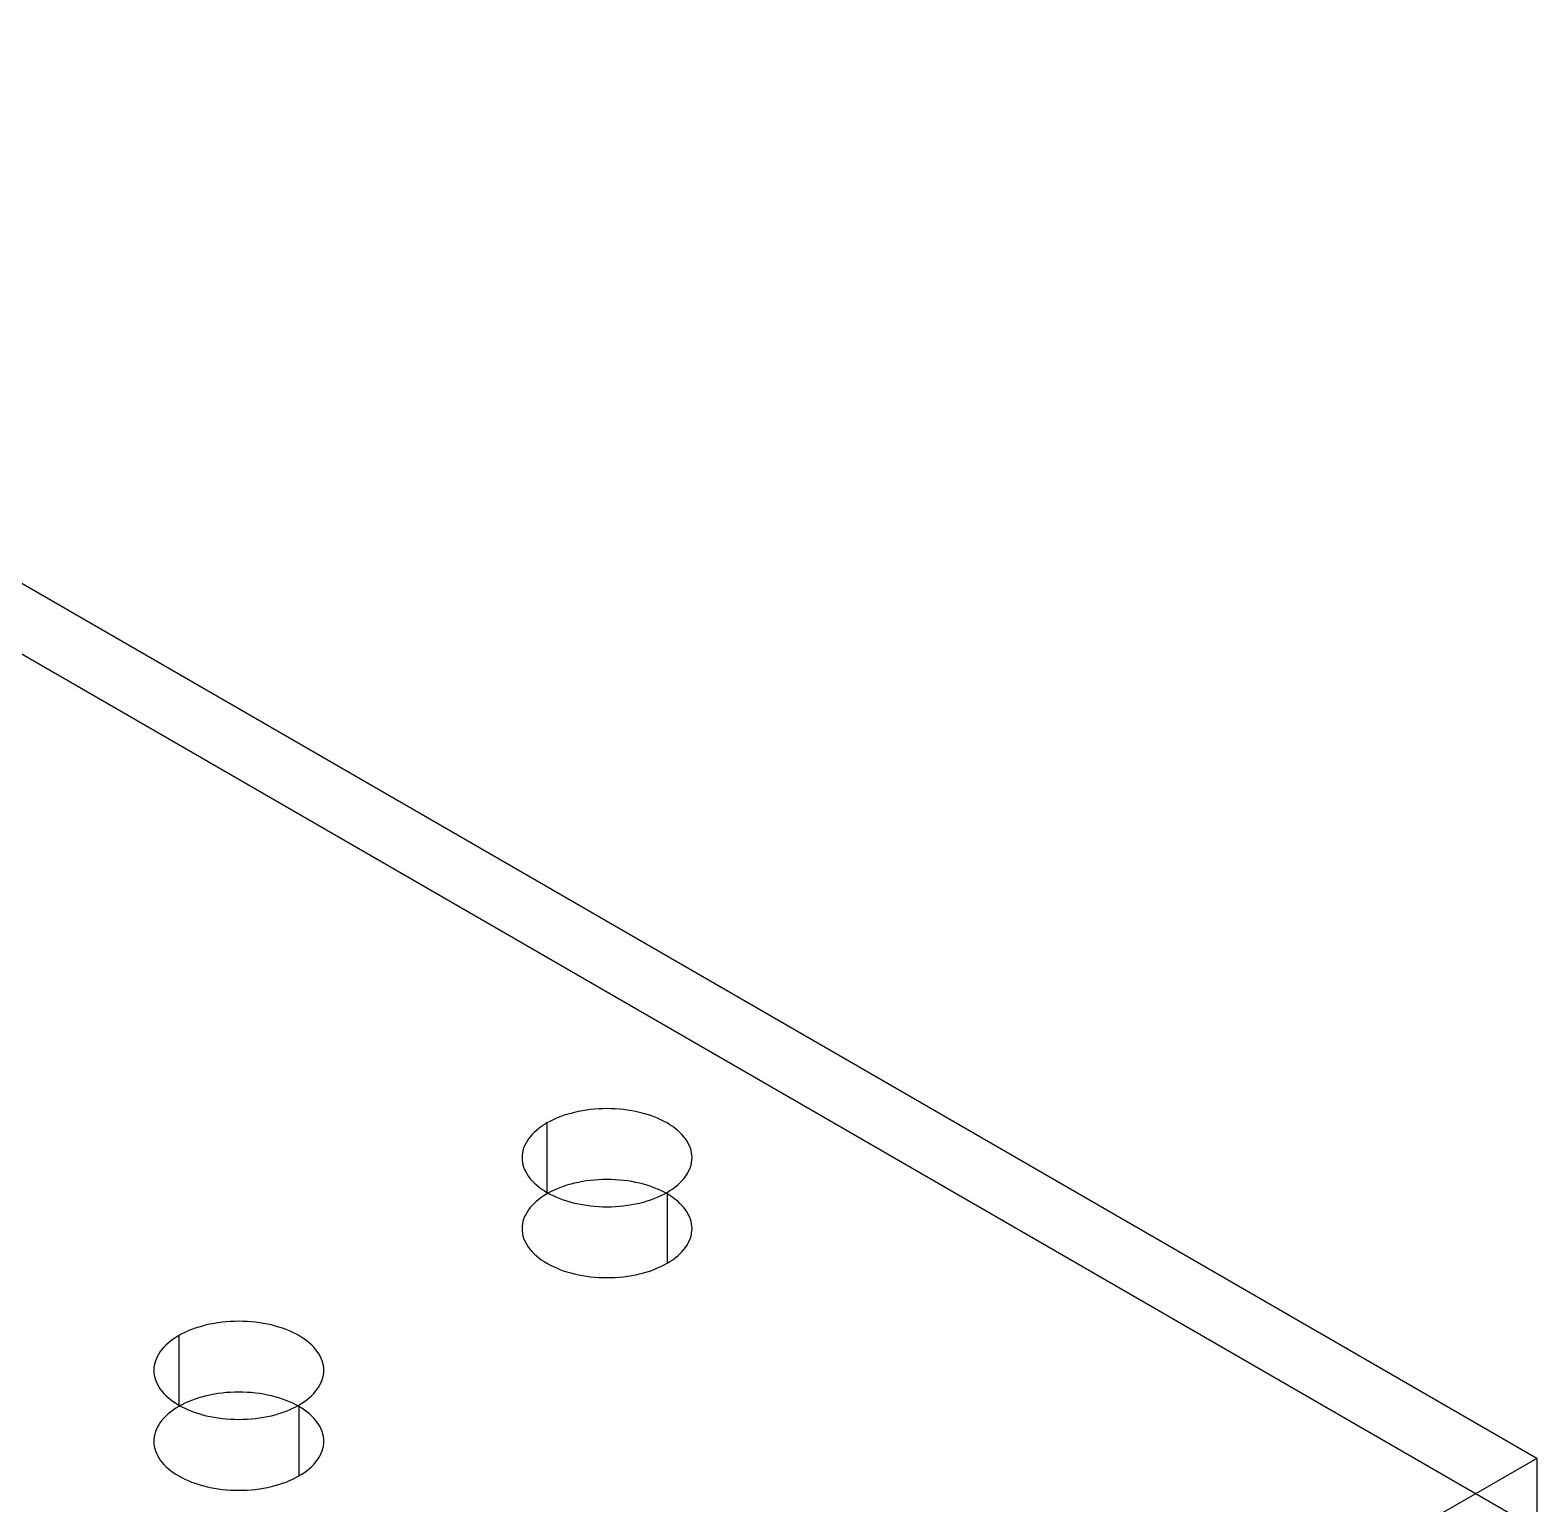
# Model space of a CAD drawing. Header units: inches. Extents: x 3 to 201, y 3 to 129.
# Drawn here: x 177.982 to 180.207, y 74.263 to 76.439 of the extents above; entities that cross this region are included whole.
import ezdxf

# ---------------------------------------------------------------- set-up
doc = ezdxf.new("R2010")
doc.units = ezdxf.units.IN
doc.header["$MEASUREMENT"] = 0

msp = doc.modelspace()

# ---------------------------------------------------------------- linework, layer by layer
at = {"layer": 'OUTLINE'}
for p, q in [((180.2075, 74.3298), (176.5547, 76.4388)), ((180.2075, 74.2252), (176.5547, 76.3342)), ((178.7645, 74.8341), (178.7595, 74.832)), ((178.7697, 74.836), (178.7645, 74.8341)), ((178.7751, 74.8377), (178.7697, 74.836)), ((178.7806, 74.8393), (178.7751, 74.8377)), ((178.7862, 74.8408), (178.7806, 74.8393)), ((178.792, 74.8421), (178.7862, 74.8408)), ((178.7978, 74.8432), (178.792, 74.8421)), ((178.8037, 74.8441), (178.7978, 74.8432)), ((178.8098, 74.8449), (178.8037, 74.8441)), ((178.8158, 74.8455), (178.8098, 74.8449)), ((178.8219, 74.8459), (178.8158, 74.8455)), ((178.8281, 74.8462), (178.8219, 74.8459)), ((178.8342, 74.8463), (178.8281, 74.8462)), ((178.8404, 74.8462), (178.8342, 74.8463)), ((178.8465, 74.8459), (178.8404, 74.8462)), ((178.8527, 74.8455), (178.8465, 74.8459)), ((178.8587, 74.8449), (178.8527, 74.8455)), ((178.8647, 74.8441), (178.8587, 74.8449)), ((178.8707, 74.8432), (178.8647, 74.8441)), ((178.8765, 74.8421), (178.8707, 74.8432)), ((178.8823, 74.8408), (178.8765, 74.8421)), ((178.8879, 74.8393), (178.8823, 74.8408)), ((178.8934, 74.8377), (178.8879, 74.8393)), ((178.8988, 74.836), (178.8934, 74.8377)), ((178.904, 74.8341), (178.8988, 74.836)), ((178.909, 74.832), (178.904, 74.8341)), ((178.7266, 74.8111), (178.7236, 74.808)), ((178.7299, 74.8141), (178.7266, 74.8111)), ((178.7334, 74.817), (178.7299, 74.8141)), ((178.7372, 74.8198), (178.7334, 74.817)), ((178.7412, 74.8225), (178.7372, 74.8198)), ((178.7455, 74.8251), (178.7412, 74.8225)), ((178.75, 74.8275), (178.7455, 74.8251)), ((178.7455, 74.8251), (178.7455, 74.7204)), ((178.7546, 74.8298), (178.75, 74.8275)), ((178.7595, 74.832), (178.7546, 74.8298)), ((178.9139, 74.8298), (178.909, 74.832)), ((178.9185, 74.8275), (178.9139, 74.8298)), ((178.923, 74.8251), (178.9185, 74.8275)), ((178.9272, 74.8225), (178.923, 74.8251)), ((178.9313, 74.8198), (178.9272, 74.8225)), ((178.9351, 74.817), (178.9313, 74.8198)), ((178.9386, 74.8141), (178.9351, 74.817)), ((178.9419, 74.8111), (178.9386, 74.8141)), ((178.9449, 74.808), (178.9419, 74.8111)), ((178.7125, 74.7914), (178.7111, 74.788)), ((178.7141, 74.7949), (178.7125, 74.7914)), ((178.7161, 74.7982), (178.7141, 74.7949)), ((178.7183, 74.8016), (178.7161, 74.7982)), ((178.7208, 74.8048), (178.7183, 74.8016)), ((178.7236, 74.808), (178.7208, 74.8048)), ((178.9477, 74.8048), (178.9449, 74.808)), ((178.9502, 74.8016), (178.9477, 74.8048)), ((178.9524, 74.7982), (178.9502, 74.8016)), ((178.9543, 74.7949), (178.9524, 74.7982)), ((178.956, 74.7914), (178.9543, 74.7949)), ((178.9573, 74.788), (178.956, 74.7914)), ((178.7089, 74.7774), (178.7087, 74.7738)), ((178.7087, 74.7738), (178.7089, 74.7703)), ((178.7093, 74.7809), (178.7089, 74.7774)), ((178.7089, 74.7703), (178.7093, 74.7667)), ((178.7101, 74.7845), (178.7093, 74.7809)), ((178.7093, 74.7667), (178.7101, 74.7632)), ((178.7111, 74.788), (178.7101, 74.7845)), ((178.9584, 74.7845), (178.9573, 74.788)), ((178.9591, 74.7809), (178.9584, 74.7845)), ((178.9584, 74.7632), (178.9591, 74.7667)), ((178.9596, 74.7774), (178.9591, 74.7809)), ((178.9591, 74.7667), (178.9596, 74.7703)), ((178.9598, 74.7738), (178.9596, 74.7774)), ((178.9596, 74.7703), (178.9598, 74.7738)), ((178.7101, 74.7632), (178.7111, 74.7597)), ((178.7111, 74.7597), (178.7125, 74.7562)), ((178.7125, 74.7562), (178.7141, 74.7528)), ((178.7141, 74.7528), (178.7161, 74.7494)), ((178.7161, 74.7494), (178.7183, 74.7461)), ((178.7183, 74.7461), (178.7208, 74.7428)), ((178.9477, 74.7428), (178.9502, 74.7461)), ((178.9502, 74.7461), (178.9524, 74.7494)), ((178.9524, 74.7494), (178.9543, 74.7528)), ((178.9543, 74.7528), (178.956, 74.7562)), ((178.956, 74.7562), (178.9573, 74.7597)), ((178.9573, 74.7597), (178.9584, 74.7632)), ((178.7208, 74.7428), (178.7236, 74.7397)), ((178.7236, 74.7397), (178.7266, 74.7366)), ((178.7266, 74.7366), (178.7299, 74.7336)), ((178.7299, 74.7336), (178.7334, 74.7307)), ((178.7334, 74.7307), (178.7372, 74.7279)), ((178.7372, 74.7279), (178.7412, 74.7252)), ((178.7412, 74.7252), (178.7455, 74.7226)), ((178.75, 74.7229), (178.7455, 74.7204)), ((178.7455, 74.7226), (178.75, 74.7201)), ((178.7546, 74.7252), (178.75, 74.7229)), ((178.7595, 74.7274), (178.7546, 74.7252)), ((178.7645, 74.7294), (178.7595, 74.7274)), ((178.7697, 74.7313), (178.7645, 74.7294)), ((178.7751, 74.7331), (178.7697, 74.7313)), ((178.7806, 74.7347), (178.7751, 74.7331)), ((178.7862, 74.7361), (178.7806, 74.7347)), ((178.792, 74.7374), (178.7862, 74.7361)), ((178.7978, 74.7385), (178.792, 74.7374)), ((178.8037, 74.7395), (178.7978, 74.7385)), ((178.8098, 74.7402), (178.8037, 74.7395)), ((178.8158, 74.7408), (178.8098, 74.7402)), ((178.8219, 74.7413), (178.8158, 74.7408)), ((178.8281, 74.7415), (178.8219, 74.7413)), ((178.8342, 74.7416), (178.8281, 74.7415)), ((178.8404, 74.7415), (178.8342, 74.7416)), ((178.8465, 74.7413), (178.8404, 74.7415)), ((178.8527, 74.7408), (178.8465, 74.7413)), ((178.8587, 74.7402), (178.8527, 74.7408)), ((178.8647, 74.7395), (178.8587, 74.7402)), ((178.8707, 74.7385), (178.8647, 74.7395)), ((178.8765, 74.7374), (178.8707, 74.7385)), ((178.8823, 74.7361), (178.8765, 74.7374)), ((178.8879, 74.7347), (178.8823, 74.7361)), ((178.8934, 74.7331), (178.8879, 74.7347)), ((178.8988, 74.7313), (178.8934, 74.7331)), ((178.904, 74.7294), (178.8988, 74.7313)), ((178.909, 74.7274), (178.904, 74.7294)), ((178.9139, 74.7252), (178.909, 74.7274)), ((178.9185, 74.7229), (178.9139, 74.7252)), ((178.923, 74.7204), (178.9185, 74.7229)), ((178.9185, 74.7201), (178.923, 74.7226)), ((178.923, 74.7226), (178.9272, 74.7252)), ((178.923, 74.7226), (178.923, 74.6179)), ((178.9272, 74.7252), (178.9313, 74.7279)), ((178.9313, 74.7279), (178.9351, 74.7307)), ((178.9351, 74.7307), (178.9386, 74.7336)), ((178.9386, 74.7336), (178.9419, 74.7366)), ((178.9419, 74.7366), (178.9449, 74.7397)), ((178.9449, 74.7397), (178.9477, 74.7428)), ((178.7208, 74.7001), (178.7183, 74.6969)), ((178.7236, 74.7033), (178.7208, 74.7001)), ((178.7266, 74.7064), (178.7236, 74.7033)), ((178.7299, 74.7094), (178.7266, 74.7064)), ((178.7334, 74.7123), (178.7299, 74.7094)), ((178.7372, 74.7151), (178.7334, 74.7123)), ((178.7412, 74.7178), (178.7372, 74.7151)), ((178.7455, 74.7204), (178.7412, 74.7178)), ((178.75, 74.7201), (178.7546, 74.7178)), ((178.7546, 74.7178), (178.7595, 74.7156)), ((178.7595, 74.7156), (178.7645, 74.7136)), ((178.7645, 74.7136), (178.7697, 74.7117)), ((178.7697, 74.7117), (178.7751, 74.7099)), ((178.7751, 74.7099), (178.7806, 74.7083)), ((178.7806, 74.7083), (178.7862, 74.7069)), ((178.7862, 74.7069), (178.792, 74.7056)), ((178.792, 74.7056), (178.7978, 74.7045)), ((178.7978, 74.7045), (178.8037, 74.7035)), ((178.8037, 74.7035), (178.8098, 74.7027)), ((178.8098, 74.7027), (178.8158, 74.7021)), ((178.8158, 74.7021), (178.8219, 74.7017)), ((178.8219, 74.7017), (178.8281, 74.7014)), ((178.8281, 74.7014), (178.8342, 74.7014)), ((178.8342, 74.7014), (178.8404, 74.7014)), ((178.8404, 74.7014), (178.8465, 74.7017)), ((178.8465, 74.7017), (178.8527, 74.7021)), ((178.8527, 74.7021), (178.8587, 74.7027)), ((178.8587, 74.7027), (178.8647, 74.7035)), ((178.8647, 74.7035), (178.8707, 74.7045)), ((178.8707, 74.7045), (178.8765, 74.7056)), ((178.8765, 74.7056), (178.8823, 74.7069)), ((178.8823, 74.7069), (178.8879, 74.7083)), ((178.8879, 74.7083), (178.8934, 74.7099)), ((178.8934, 74.7099), (178.8988, 74.7117)), ((178.8988, 74.7117), (178.904, 74.7136)), ((178.904, 74.7136), (178.909, 74.7156)), ((178.909, 74.7156), (178.9139, 74.7178)), ((178.9139, 74.7178), (178.9185, 74.7201)), ((178.9272, 74.7178), (178.923, 74.7204)), ((178.9313, 74.7151), (178.9272, 74.7178)), ((178.9351, 74.7123), (178.9313, 74.7151)), ((178.9386, 74.7094), (178.9351, 74.7123)), ((178.9419, 74.7064), (178.9386, 74.7094)), ((178.9449, 74.7033), (178.9419, 74.7064)), ((178.9477, 74.7001), (178.9449, 74.7033)), ((178.9502, 74.6969), (178.9477, 74.7001)), ((178.7101, 74.6798), (178.7093, 74.6763)), ((178.7111, 74.6833), (178.7101, 74.6798)), ((178.7125, 74.6868), (178.7111, 74.6833)), ((178.7141, 74.6902), (178.7125, 74.6868)), ((178.7161, 74.6936), (178.7141, 74.6902)), ((178.7183, 74.6969), (178.7161, 74.6936)), ((178.9524, 74.6936), (178.9502, 74.6969)), ((178.9543, 74.6902), (178.9524, 74.6936)), ((178.956, 74.6868), (178.9543, 74.6902)), ((178.9573, 74.6833), (178.956, 74.6868)), ((178.9584, 74.6798), (178.9573, 74.6833)), ((178.9591, 74.6763), (178.9584, 74.6798)), ((178.7089, 74.6727), (178.7087, 74.6692)), ((178.7087, 74.6692), (178.7089, 74.6656)), ((178.7093, 74.6763), (178.7089, 74.6727)), ((178.7089, 74.6656), (178.7093, 74.6621)), ((178.7093, 74.6621), (178.7101, 74.6585)), ((178.7101, 74.6585), (178.7111, 74.655)), ((178.9573, 74.655), (178.9584, 74.6585)), ((178.9584, 74.6585), (178.9591, 74.6621)), ((178.9596, 74.6727), (178.9591, 74.6763)), ((178.9591, 74.6621), (178.9596, 74.6656)), ((178.9598, 74.6692), (178.9596, 74.6727)), ((178.9596, 74.6656), (178.9598, 74.6692)), ((178.7111, 74.655), (178.7125, 74.6516)), ((178.7125, 74.6516), (178.7141, 74.6481)), ((178.7141, 74.6481), (178.7161, 74.6447)), ((178.7161, 74.6447), (178.7183, 74.6414)), ((178.7183, 74.6414), (178.7208, 74.6382)), ((178.7208, 74.6382), (178.7236, 74.635)), ((178.7236, 74.635), (178.7266, 74.6319)), ((178.9419, 74.6319), (178.9449, 74.635)), ((178.9449, 74.635), (178.9477, 74.6382)), ((178.9477, 74.6382), (178.9502, 74.6414)), ((178.9502, 74.6414), (178.9524, 74.6447)), ((178.9524, 74.6447), (178.9543, 74.6481)), ((178.9543, 74.6481), (178.956, 74.6516)), ((178.956, 74.6516), (178.9573, 74.655)), ((178.7266, 74.6319), (178.7299, 74.6289)), ((178.7299, 74.6289), (178.7334, 74.626)), ((178.7334, 74.626), (178.7372, 74.6232)), ((178.7372, 74.6232), (178.7412, 74.6205)), ((178.7412, 74.6205), (178.7455, 74.6179)), ((178.7455, 74.6179), (178.75, 74.6155)), ((178.75, 74.6155), (178.7546, 74.6131)), ((178.7546, 74.6131), (178.7595, 74.611)), ((178.7595, 74.611), (178.7645, 74.6089)), ((178.904, 74.6089), (178.909, 74.611)), ((178.909, 74.611), (178.9139, 74.6131)), ((178.9139, 74.6131), (178.9185, 74.6155)), ((178.9185, 74.6155), (178.923, 74.6179)), ((178.923, 74.6179), (178.9272, 74.6205)), ((178.9272, 74.6205), (178.9313, 74.6232)), ((178.9313, 74.6232), (178.9351, 74.626)), ((178.9351, 74.626), (178.9386, 74.6289)), ((178.9386, 74.6289), (178.9419, 74.6319)), ((178.7645, 74.6089), (178.7697, 74.607)), ((178.7697, 74.607), (178.7751, 74.6053)), ((178.7751, 74.6053), (178.7806, 74.6037)), ((178.7806, 74.6037), (178.7862, 74.6022)), ((178.7862, 74.6022), (178.792, 74.6009)), ((178.792, 74.6009), (178.7978, 74.5998)), ((178.7978, 74.5998), (178.8037, 74.5989)), ((178.8037, 74.5989), (178.8098, 74.5981)), ((178.8098, 74.5981), (178.8158, 74.5975)), ((178.8158, 74.5975), (178.8219, 74.597)), ((178.8219, 74.597), (178.8281, 74.5968)), ((178.8281, 74.5968), (178.8342, 74.5967)), ((178.8342, 74.5967), (178.8404, 74.5968)), ((178.8404, 74.5968), (178.8465, 74.597)), ((178.8465, 74.597), (178.8527, 74.5975)), ((178.8527, 74.5975), (178.8587, 74.5981)), ((178.8587, 74.5981), (178.8647, 74.5989)), ((178.8647, 74.5989), (178.8707, 74.5998)), ((178.8707, 74.5998), (178.8765, 74.6009)), ((178.8765, 74.6009), (178.8823, 74.6022)), ((178.8823, 74.6022), (178.8879, 74.6037)), ((178.8879, 74.6037), (178.8934, 74.6053)), ((178.8934, 74.6053), (178.8988, 74.607)), ((178.8988, 74.607), (178.904, 74.6089)), ((178.2259, 74.522), (178.2207, 74.5201)), ((178.2313, 74.5237), (178.2259, 74.522)), ((178.2368, 74.5253), (178.2313, 74.5237)), ((178.2424, 74.5268), (178.2368, 74.5253)), ((178.2481, 74.5281), (178.2424, 74.5268)), ((178.254, 74.5292), (178.2481, 74.5281)), ((178.2599, 74.5301), (178.254, 74.5292)), ((178.2659, 74.5309), (178.2599, 74.5301)), ((178.272, 74.5315), (178.2659, 74.5309)), ((178.2781, 74.532), (178.272, 74.5315)), ((178.2843, 74.5322), (178.2781, 74.532)), ((178.2904, 74.5323), (178.2843, 74.5322)), ((178.2966, 74.5322), (178.2904, 74.5323)), ((178.3027, 74.532), (178.2966, 74.5322)), ((178.3088, 74.5315), (178.3027, 74.532)), ((178.3149, 74.5309), (178.3088, 74.5315)), ((178.3209, 74.5301), (178.3149, 74.5309)), ((178.3269, 74.5292), (178.3209, 74.5301)), ((178.3327, 74.5281), (178.3269, 74.5292)), ((178.3385, 74.5268), (178.3327, 74.5281)), ((178.3441, 74.5253), (178.3385, 74.5268)), ((178.3496, 74.5237), (178.3441, 74.5253)), ((178.3549, 74.522), (178.3496, 74.5237)), ((178.3602, 74.5201), (178.3549, 74.522)), ((178.1861, 74.5001), (178.1828, 74.4971)), ((178.1896, 74.503), (178.1861, 74.5001)), ((178.1934, 74.5058), (178.1896, 74.503)), ((178.1974, 74.5085), (178.1934, 74.5058)), ((178.2017, 74.5111), (178.1974, 74.5085)), ((178.2061, 74.5135), (178.2017, 74.5111)), ((178.2017, 74.5111), (178.2017, 74.4064)), ((178.2108, 74.5159), (178.2061, 74.5135)), ((178.2157, 74.518), (178.2108, 74.5159)), ((178.2207, 74.5201), (178.2157, 74.518)), ((178.3652, 74.518), (178.3602, 74.5201)), ((178.37, 74.5159), (178.3652, 74.518)), ((178.3747, 74.5135), (178.37, 74.5159)), ((178.3792, 74.5111), (178.3747, 74.5135)), ((178.3834, 74.5085), (178.3792, 74.5111)), ((178.3874, 74.5058), (178.3834, 74.5085)), ((178.3912, 74.503), (178.3874, 74.5058)), ((178.3948, 74.5001), (178.3912, 74.503)), ((178.3981, 74.4971), (178.3948, 74.5001)), ((178.1687, 74.4774), (178.1673, 74.474)), ((178.1703, 74.4809), (178.1687, 74.4774)), ((178.1722, 74.4843), (178.1703, 74.4809)), ((178.1745, 74.4876), (178.1722, 74.4843)), ((178.177, 74.4908), (178.1745, 74.4876)), ((178.1797, 74.494), (178.177, 74.4908)), ((178.1828, 74.4971), (178.1797, 74.494)), ((178.4011, 74.494), (178.3981, 74.4971)), ((178.4039, 74.4908), (178.4011, 74.494)), ((178.4064, 74.4876), (178.4039, 74.4908)), ((178.4086, 74.4843), (178.4064, 74.4876)), ((178.4105, 74.4809), (178.4086, 74.4843)), ((178.4122, 74.4774), (178.4105, 74.4809)), ((178.4135, 74.474), (178.4122, 74.4774)), ((178.1651, 74.4634), (178.1649, 74.4598)), ((178.1649, 74.4598), (178.1651, 74.4563)), ((178.1655, 74.4669), (178.1651, 74.4634)), ((178.1651, 74.4563), (178.1655, 74.4527)), ((178.1663, 74.4705), (178.1655, 74.4669)), ((178.1673, 74.474), (178.1663, 74.4705)), ((178.4146, 74.4705), (178.4135, 74.474)), ((178.4153, 74.4669), (178.4146, 74.4705)), ((178.4158, 74.4634), (178.4153, 74.4669)), ((178.4153, 74.4527), (178.4158, 74.4563)), ((178.4159, 74.4598), (178.4158, 74.4634)), ((178.4158, 74.4563), (178.4159, 74.4598)), ((178.1655, 74.4527), (178.1663, 74.4492)), ((178.1663, 74.4492), (178.1673, 74.4457)), ((178.1673, 74.4457), (178.1687, 74.4422)), ((178.1687, 74.4422), (178.1703, 74.4388)), ((178.1703, 74.4388), (178.1722, 74.4354)), ((178.1722, 74.4354), (178.1745, 74.4321)), ((178.4064, 74.4321), (178.4086, 74.4354)), ((178.4086, 74.4354), (178.4105, 74.4388)), ((178.4105, 74.4388), (178.4122, 74.4422)), ((178.4122, 74.4422), (178.4135, 74.4457)), ((178.4135, 74.4457), (178.4146, 74.4492)), ((178.4146, 74.4492), (178.4153, 74.4527)), ((178.1745, 74.4321), (178.177, 74.4289)), ((178.177, 74.4289), (178.1797, 74.4257)), ((178.1797, 74.4257), (178.1828, 74.4226)), ((178.1828, 74.4226), (178.1861, 74.4196)), ((178.1861, 74.4196), (178.1896, 74.4167)), ((178.1896, 74.4167), (178.1934, 74.4139)), ((178.1934, 74.4139), (178.1974, 74.4112)), ((178.1974, 74.4112), (178.2017, 74.4086)), ((178.2108, 74.4112), (178.2061, 74.4089)), ((178.2157, 74.4134), (178.2108, 74.4112)), ((178.2207, 74.4154), (178.2157, 74.4134)), ((178.2259, 74.4173), (178.2207, 74.4154)), ((178.2313, 74.4191), (178.2259, 74.4173)), ((178.2368, 74.4207), (178.2313, 74.4191)), ((178.2424, 74.4221), (178.2368, 74.4207)), ((178.2481, 74.4234), (178.2424, 74.4221)), ((178.254, 74.4245), (178.2481, 74.4234)), ((178.2599, 74.4255), (178.254, 74.4245)), ((178.2659, 74.4262), (178.2599, 74.4255)), ((178.272, 74.4269), (178.2659, 74.4262)), ((178.2781, 74.4273), (178.272, 74.4269)), ((178.2843, 74.4276), (178.2781, 74.4273)), ((178.2904, 74.4276), (178.2843, 74.4276)), ((178.2966, 74.4276), (178.2904, 74.4276)), ((178.3027, 74.4273), (178.2966, 74.4276)), ((178.3088, 74.4269), (178.3027, 74.4273)), ((178.3149, 74.4262), (178.3088, 74.4269)), ((178.3209, 74.4255), (178.3149, 74.4262)), ((178.3269, 74.4245), (178.3209, 74.4255)), ((178.3327, 74.4234), (178.3269, 74.4245)), ((178.3385, 74.4221), (178.3327, 74.4234)), ((178.3441, 74.4207), (178.3385, 74.4221)), ((178.3496, 74.4191), (178.3441, 74.4207)), ((178.3549, 74.4173), (178.3496, 74.4191)), ((178.3602, 74.4154), (178.3549, 74.4173)), ((178.3652, 74.4134), (178.3602, 74.4154)), ((178.37, 74.4112), (178.3652, 74.4134)), ((178.3747, 74.4089), (178.37, 74.4112)), ((178.3792, 74.4086), (178.3834, 74.4112)), ((178.3834, 74.4112), (178.3874, 74.4139)), ((178.3874, 74.4139), (178.3912, 74.4167)), ((178.3912, 74.4167), (178.3948, 74.4196)), ((178.3948, 74.4196), (178.3981, 74.4226)), ((178.3981, 74.4226), (178.4011, 74.4257)), ((178.4011, 74.4257), (178.4039, 74.4289)), ((178.4039, 74.4289), (178.4064, 74.4321)), ((178.1797, 74.3893), (178.177, 74.3862)), ((178.1828, 74.3924), (178.1797, 74.3893)), ((178.1861, 74.3954), (178.1828, 74.3924)), ((178.1896, 74.3983), (178.1861, 74.3954)), ((178.1934, 74.4011), (178.1896, 74.3983)), ((178.1974, 74.4038), (178.1934, 74.4011)), ((178.2017, 74.4064), (178.1974, 74.4038)), ((178.2061, 74.4089), (178.2017, 74.4064)), ((178.2017, 74.4086), (178.2061, 74.4061)), ((178.2061, 74.4061), (178.2108, 74.4038)), ((178.2108, 74.4038), (178.2157, 74.4016)), ((178.2157, 74.4016), (178.2207, 74.3996)), ((178.2207, 74.3996), (178.2259, 74.3977)), ((178.2259, 74.3977), (178.2313, 74.3959)), ((178.2313, 74.3959), (178.2368, 74.3943)), ((178.2368, 74.3943), (178.2424, 74.3929)), ((178.2424, 74.3929), (178.2481, 74.3916)), ((178.2481, 74.3916), (178.254, 74.3905)), ((178.254, 74.3905), (178.2599, 74.3895)), ((178.2599, 74.3895), (178.2659, 74.3888)), ((178.2659, 74.3888), (178.272, 74.3882)), ((178.272, 74.3882), (178.2781, 74.3877)), ((178.3027, 74.3877), (178.3088, 74.3882)), ((178.3088, 74.3882), (178.3149, 74.3888)), ((178.3149, 74.3888), (178.3209, 74.3895)), ((178.3209, 74.3895), (178.3269, 74.3905)), ((178.3269, 74.3905), (178.3327, 74.3916)), ((178.3327, 74.3916), (178.3385, 74.3929)), ((178.3385, 74.3929), (178.3441, 74.3943)), ((178.3441, 74.3943), (178.3496, 74.3959)), ((178.3496, 74.3959), (178.3549, 74.3977)), ((178.3549, 74.3977), (178.3602, 74.3996)), ((178.3602, 74.3996), (178.3652, 74.4016)), ((178.3652, 74.4016), (178.37, 74.4038)), ((178.37, 74.4038), (178.3747, 74.4061)), ((178.3792, 74.4064), (178.3747, 74.4089)), ((178.3747, 74.4061), (178.3792, 74.4086)), ((178.3792, 74.4086), (178.3792, 74.3039)), ((178.3834, 74.4038), (178.3792, 74.4064)), ((178.3874, 74.4011), (178.3834, 74.4038)), ((178.3912, 74.3983), (178.3874, 74.4011)), ((178.3948, 74.3954), (178.3912, 74.3983)), ((178.3981, 74.3924), (178.3948, 74.3954)), ((178.4011, 74.3893), (178.3981, 74.3924)), ((178.4039, 74.3862), (178.4011, 74.3893)), ((178.1673, 74.3693), (178.1663, 74.3658)), ((178.1687, 74.3728), (178.1673, 74.3693)), ((178.1703, 74.3762), (178.1687, 74.3728)), ((178.1722, 74.3796), (178.1703, 74.3762)), ((178.1745, 74.3829), (178.1722, 74.3796)), ((178.177, 74.3862), (178.1745, 74.3829)), ((178.2781, 74.3877), (178.2843, 74.3875)), ((178.2843, 74.3875), (178.2904, 74.3874)), ((178.2904, 74.3874), (178.2966, 74.3875)), ((178.2966, 74.3875), (178.3027, 74.3877)), ((178.4064, 74.3829), (178.4039, 74.3862)), ((178.4086, 74.3796), (178.4064, 74.3829)), ((178.4105, 74.3762), (178.4086, 74.3796)), ((178.4122, 74.3728), (178.4105, 74.3762)), ((178.4135, 74.3693), (178.4122, 74.3728)), ((178.4146, 74.3658), (178.4135, 74.3693)), ((178.1651, 74.3587), (178.1649, 74.3552)), ((178.1649, 74.3552), (178.1651, 74.3516)), ((178.1655, 74.3623), (178.1651, 74.3587)), ((178.1651, 74.3516), (178.1655, 74.3481)), ((178.1663, 74.3658), (178.1655, 74.3623)), ((178.1655, 74.3481), (178.1663, 74.3445)), ((178.1663, 74.3445), (178.1673, 74.341)), ((178.4135, 74.341), (178.4146, 74.3445)), ((178.4153, 74.3623), (178.4146, 74.3658)), ((178.4146, 74.3445), (178.4153, 74.3481)), ((178.4158, 74.3587), (178.4153, 74.3623)), ((178.4153, 74.3481), (178.4158, 74.3516)), ((178.4159, 74.3552), (178.4158, 74.3587)), ((178.4158, 74.3516), (178.4159, 74.3552)), ((178.1673, 74.341), (178.1687, 74.3376)), ((178.1687, 74.3376), (178.1703, 74.3341)), ((178.1703, 74.3341), (178.1722, 74.3308)), ((178.1722, 74.3308), (178.1745, 74.3274)), ((178.1745, 74.3274), (178.177, 74.3242)), ((178.177, 74.3242), (178.1797, 74.321)), ((178.4011, 74.321), (178.4039, 74.3242)), ((178.4039, 74.3242), (178.4064, 74.3274)), ((178.4064, 74.3274), (178.4086, 74.3308)), ((178.4086, 74.3308), (178.4105, 74.3341)), ((178.4105, 74.3341), (178.4122, 74.3376)), ((178.4122, 74.3376), (178.4135, 74.341)), ((180.2075, 74.3298), (180.0564, 74.2426)), ((180.2075, 74.3298), (180.2075, 74.2252)), ((178.1797, 74.321), (178.1828, 74.3179)), ((178.1828, 74.3179), (178.1861, 74.3149)), ((178.1861, 74.3149), (178.1896, 74.312)), ((178.1896, 74.312), (178.1934, 74.3092)), ((178.1934, 74.3092), (178.1974, 74.3065)), ((178.1974, 74.3065), (178.2017, 74.3039)), ((178.2017, 74.3039), (178.2061, 74.3015)), ((178.2061, 74.3015), (178.2108, 74.2992)), ((178.2108, 74.2992), (178.2157, 74.297)), ((178.3652, 74.297), (178.37, 74.2992)), ((178.37, 74.2992), (178.3747, 74.3015)), ((178.3747, 74.3015), (178.3792, 74.3039)), ((178.3792, 74.3039), (178.3834, 74.3065)), ((178.3834, 74.3065), (178.3874, 74.3092)), ((178.3874, 74.3092), (178.3912, 74.312)), ((178.3912, 74.312), (178.3948, 74.3149)), ((178.3948, 74.3149), (178.3981, 74.3179)), ((178.3981, 74.3179), (178.4011, 74.321)), ((178.2157, 74.297), (178.2207, 74.2949)), ((178.2207, 74.2949), (178.2259, 74.293)), ((178.2259, 74.293), (178.2313, 74.2913)), ((178.2313, 74.2913), (178.2368, 74.2897)), ((178.2368, 74.2897), (178.2424, 74.2882)), ((178.2424, 74.2882), (178.2481, 74.2869)), ((178.2481, 74.2869), (178.254, 74.2858)), ((178.254, 74.2858), (178.2599, 74.2849)), ((178.2599, 74.2849), (178.2659, 74.2841)), ((178.2659, 74.2841), (178.272, 74.2835)), ((178.272, 74.2835), (178.2781, 74.2831)), ((178.2781, 74.2831), (178.2843, 74.2828)), ((178.2843, 74.2828), (178.2904, 74.2827)), ((178.2904, 74.2827), (178.2966, 74.2828)), ((178.2966, 74.2828), (178.3027, 74.2831)), ((178.3027, 74.2831), (178.3088, 74.2835)), ((178.3088, 74.2835), (178.3149, 74.2841)), ((178.3149, 74.2841), (178.3209, 74.2849)), ((178.3209, 74.2849), (178.3269, 74.2858)), ((178.3269, 74.2858), (178.3327, 74.2869)), ((178.3327, 74.2869), (178.3385, 74.2882)), ((178.3385, 74.2882), (178.3441, 74.2897)), ((178.3441, 74.2897), (178.3496, 74.2913)), ((178.3496, 74.2913), (178.3549, 74.293)), ((178.3549, 74.293), (178.3602, 74.2949)), ((178.3602, 74.2949), (178.3652, 74.297))]:
    msp.add_line(p, q, dxfattribs=at)

doc.saveas('drawing.dxf')
